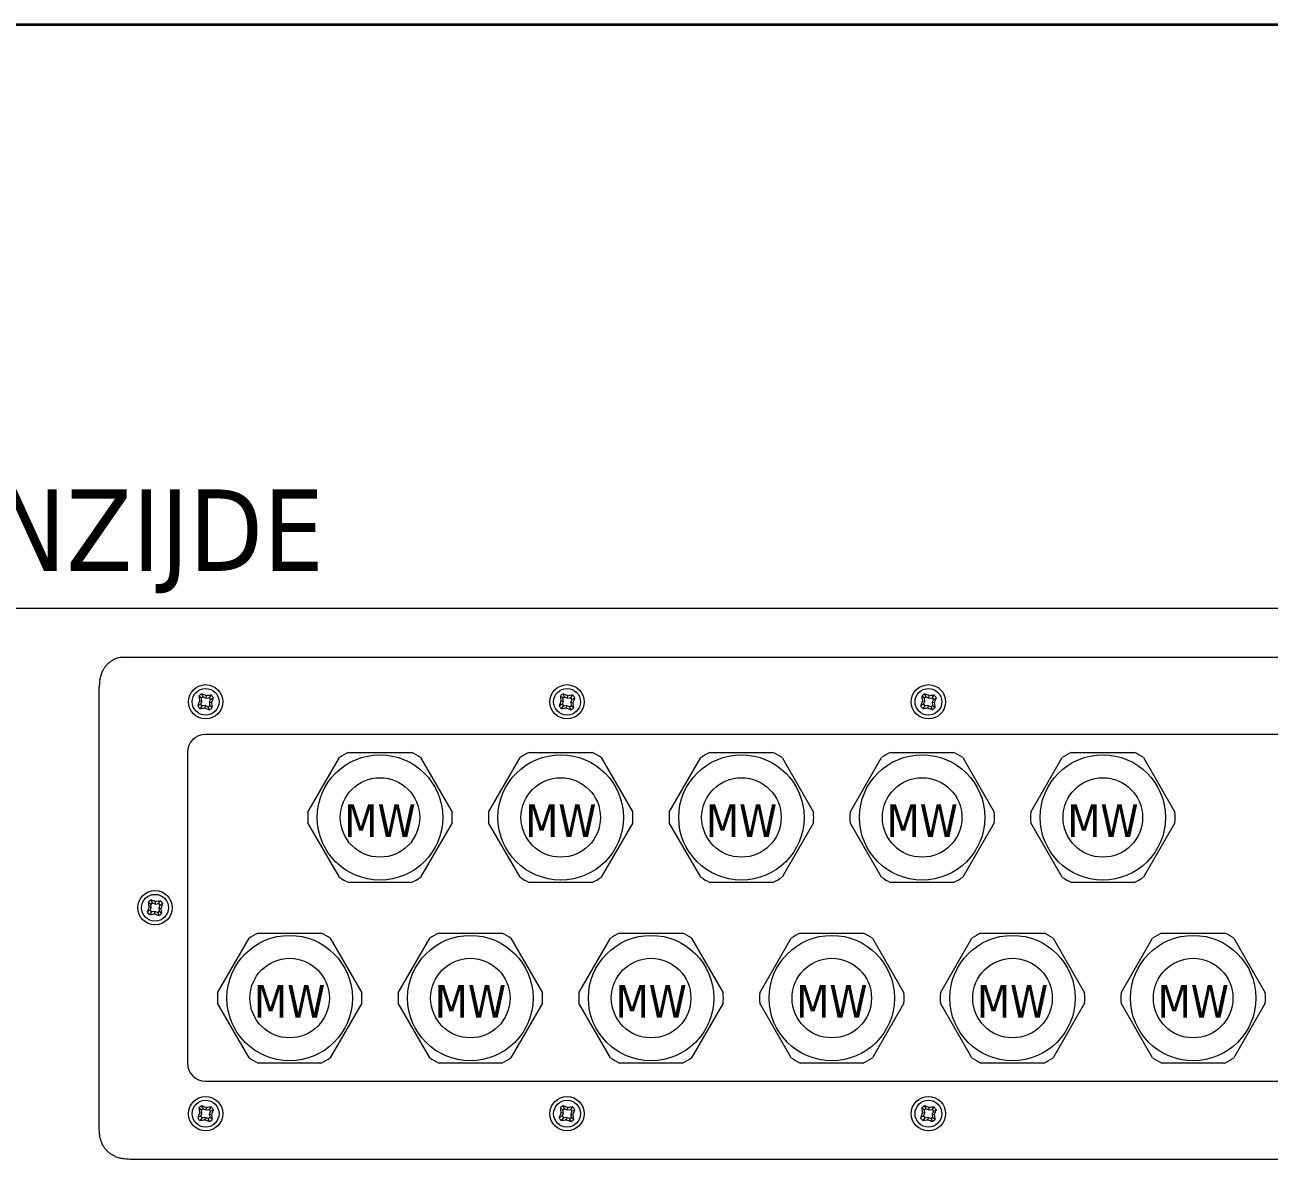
# Model space of a CAD drawing. Header units: millimetres. Extents: x 0 to 4000, y 0 to 2720.
# Drawn here: x 2449.7 to 2794, y 2400.8 to 2720 of the extents above; entities that cross this region are included whole.
import ezdxf
from ezdxf.enums import TextEntityAlignment as Align

# ---------------------------------------------------------------- set-up
doc = ezdxf.new("R2010")
doc.units = ezdxf.units.MM
for name, color, linetype, lineweight in [('EPLAN108', 5, 'Continuous', 5), ('EPLAN201', 73, 'Continuous', 5), ('EPLAN400', 5, 'Continuous', 5), ('EPLAN440', 73, 'Continuous', 5), ('EPLAN451', 73, 'Continuous', 5), ('EPLAN452', 73, 'Continuous', 5), ('EPLAN500', 7, 'Continuous', 5), ('EPLAN501', 7, 'Continuous', 5), ('EPLAN503', 7, 'Continuous', 5), ('EPLAN504', 7, 'Continuous', 5), ('KASTEN', 1, 'Continuous', 0), ('KASTMACRO-DETAIL', 1, 'Continuous', 0)]:
    doc.layers.add(name, color=color, linetype=linetype, lineweight=lineweight)
doc.styles.add('Tahoma', font='')
doc.styles.get('Tahoma').set_extended_font_data('Tahoma')

# ---------------------------------------------------------------- blocks, each defined once
blk = doc.blocks.new('EPLFRAME')
at = {"layer": 'EPLAN201', "linetype": 'Continuous', "lineweight": 35, "ltscale": 4}
blk.add_lwpolyline([(0, 0), (4000, 0), (4000, 2720), (0, 2720)], close=True, dxfattribs=at)
at = {"layer": 'EPLAN451', "color": 73, "style": 'Tahoma'}
for tag, p in [('14_10011', (927, 160)), ('14_10015', (927, 110)), ('14_10014', (927, 60)), ('14_10031', (2460, 60)), ('14_10156[1]', (3360, 58.28)), ('14_10000', (927, 10)), ('14_10027', (3475, 10))]:
    blk.add_attdef(tag, p, '', height=22.57, dxfattribs=at)
blk.add_attdef('14_10013', text='', height=22.57, dxfattribs=at).set_placement((2245, 10), align=Align.RIGHT)
at = {"layer": 'EPLAN452', "color": 73, "style": 'Tahoma'}
for tag, p, height in [('4_11011', (2530, 160), 22.57), ('4_11901[1]', (2497, 110), 22.57), ('4_11020', (2890, 60), 22.57), ('4_11042', (3850, 10), 31.61)]:
    blk.add_attdef(tag, p, '', height=height, dxfattribs=at)
blk = doc.blocks.new('EPLSYM_LibrarySPECIAL_Symbol11_Variant0_Placement8_5')
at = {"layer": 'EPLAN400', "color": 5, "style": 'Tahoma'}
blk.add_attdef('17_20010', text='', height=22.57, dxfattribs=at).set_placement((-1.5, -0.5), align=Align.BOTTOM_CENTER)
at = {"layer": 'EPLAN440', "color": 73, "style": 'Tahoma'}
blk.add_attdef('17_20300', text='', height=1.63, dxfattribs=at).set_placement((-1.5, -38), align=Align.BOTTOM_CENTER)
at = {"layer": 'EPLAN500', "color": 7, "style": 'Tahoma'}
blk.add_attdef('17_20027', text='', height=1.63, dxfattribs=at).set_placement((-1.5, -40.7), align=Align.BOTTOM_CENTER)
at = {"layer": 'EPLAN501', "color": 7, "style": 'Tahoma'}
blk.add_attdef('17_20011', text='', height=1.63, dxfattribs=at).set_placement((-1.5, -46.1), align=Align.BOTTOM_CENTER)
at = {"layer": 'EPLAN503', "color": 7, "style": 'Tahoma'}
blk.add_attdef('17_20024', text='', height=1.63, dxfattribs=at).set_placement((-1.5, -48.8), align=Align.BOTTOM_CENTER)
at = {"layer": 'EPLAN504', "color": 7, "style": 'Tahoma'}
blk.add_attdef('17_20901[1]', text='', height=1.63, dxfattribs=at).set_placement((-1.5, -43.4), align=Align.BOTTOM_CENTER)

msp = doc.modelspace()

# ---------------------------------------------------------------- linework, layer by layer
at = {"layer": 'KASTEN', "color": 1, "linetype": 'Continuous'}
for p, q in [((1852.06, 2558.57), (3047.45, 2558.57)), ((2476.75, 2544.94), (3022.77, 2544.94)), ((2470.3, 2414.45), (2470.3, 2536.79)), ((2999.76, 2523.62), (2499.76, 2523.62)), ((2494.76, 2518.62), (2494.76, 2432.62)), ((2499.76, 2427.62), (2999.76, 2427.62)), ((3020.73, 2405.96), (2478.79, 2405.96))]:
    msp.add_line(p, q, dxfattribs=at)
at = {"layer": 'KASTEN', "linetype": 'Continuous', "ltscale": 9.15}
for p, q in [((2498.61, 2533.59), (2497.9, 2534.21)), ((2499.09, 2533.96), (2498.68, 2534.8)), ((2499.09, 2533.96), (2499.88, 2533.64)), ((2499.88, 2533.64), (2499.97, 2534.3)), ((2499.88, 2533.64), (2500.73, 2533.75)), ((2500.73, 2533.75), (2501.34, 2534.46)), ((2500.73, 2533.75), (2501.1, 2533.28)), ((2501.1, 2533.28), (2501.94, 2533.69)), ((2598.61, 2533.59), (2597.9, 2534.21)), ((2599.09, 2533.96), (2598.68, 2534.8)), ((2599.09, 2533.96), (2599.88, 2533.64)), ((2599.88, 2533.64), (2599.97, 2534.3)), ((2599.88, 2533.64), (2600.73, 2533.75)), ((2600.73, 2533.75), (2601.34, 2534.46)), ((2600.73, 2533.75), (2601.1, 2533.28)), ((2601.1, 2533.28), (2601.94, 2533.69)), ((2698.61, 2533.59), (2697.9, 2534.21)), ((2699.09, 2533.96), (2698.68, 2534.8)), ((2699.09, 2533.96), (2699.88, 2533.64)), ((2699.88, 2533.64), (2699.97, 2534.3)), ((2699.88, 2533.64), (2700.73, 2533.75)), ((2700.73, 2533.75), (2701.34, 2534.46)), ((2700.73, 2533.75), (2701.1, 2533.28)), ((2701.1, 2533.28), (2701.94, 2533.69)), ((2498.41, 2531.95), (2497.57, 2531.54)), ((2498.73, 2532.75), (2498.07, 2532.83)), ((2498.77, 2531.48), (2498.16, 2530.77)), ((2498.41, 2531.95), (2498.73, 2532.75)), ((2498.73, 2532.75), (2498.61, 2533.59)), ((2499.62, 2531.6), (2498.77, 2531.48)), ((2499.62, 2531.6), (2499.54, 2530.94)), ((2500.41, 2531.27), (2499.62, 2531.6)), ((2500.41, 2531.27), (2500.83, 2530.43)), ((2501.1, 2533.28), (2500.77, 2532.49)), ((2500.77, 2532.49), (2500.89, 2531.64)), ((2500.77, 2532.49), (2501.43, 2532.4)), ((2500.89, 2531.64), (2501.6, 2531.03)), ((2598.41, 2531.95), (2597.57, 2531.54)), ((2598.73, 2532.75), (2598.07, 2532.83)), ((2598.77, 2531.48), (2598.16, 2530.77)), ((2598.41, 2531.95), (2598.73, 2532.75)), ((2598.73, 2532.75), (2598.61, 2533.59)), ((2599.62, 2531.6), (2598.77, 2531.48)), ((2599.62, 2531.6), (2599.54, 2530.94)), ((2600.41, 2531.27), (2599.62, 2531.6)), ((2600.41, 2531.27), (2600.83, 2530.43)), ((2601.1, 2533.28), (2600.77, 2532.49)), ((2600.77, 2532.49), (2600.89, 2531.64)), ((2600.77, 2532.49), (2601.43, 2532.4)), ((2600.89, 2531.64), (2601.6, 2531.03)), ((2698.41, 2531.95), (2697.57, 2531.54)), ((2698.73, 2532.75), (2698.07, 2532.83)), ((2698.77, 2531.48), (2698.16, 2530.77)), ((2698.41, 2531.95), (2698.73, 2532.75)), ((2698.73, 2532.75), (2698.61, 2533.59)), ((2699.62, 2531.6), (2698.77, 2531.48)), ((2699.62, 2531.6), (2699.54, 2530.94)), ((2700.41, 2531.27), (2699.62, 2531.6)), ((2700.41, 2531.27), (2700.83, 2530.43)), ((2701.1, 2533.28), (2700.77, 2532.49)), ((2700.77, 2532.49), (2700.89, 2531.64)), ((2700.77, 2532.49), (2701.43, 2532.4)), ((2700.89, 2531.64), (2701.6, 2531.03)), ((2484.59, 2476.56), (2483.86, 2477.15)), ((2484.73, 2475.72), (2484.06, 2475.78)), ((2484.43, 2474.92), (2484.73, 2475.72)), ((2484.73, 2475.72), (2484.59, 2476.56)), ((2485.05, 2476.94), (2484.61, 2477.77)), ((2485.05, 2476.94), (2485.85, 2476.64)), ((2485.85, 2476.64), (2485.92, 2477.3)), ((2485.85, 2476.64), (2486.7, 2476.78)), ((2486.7, 2476.78), (2487.29, 2477.51)), ((2486.7, 2476.78), (2487.08, 2476.32)), ((2487.08, 2476.32), (2486.78, 2475.52)), ((2486.78, 2475.52), (2487.44, 2475.45)), ((2486.78, 2475.52), (2486.92, 2474.67)), ((2487.08, 2476.32), (2487.9, 2476.76)), ((2484.43, 2474.92), (2483.6, 2474.48)), ((2484.81, 2474.45), (2484.22, 2473.72)), ((2485.65, 2474.59), (2484.81, 2474.45)), ((2485.65, 2474.59), (2485.59, 2473.93)), ((2486.45, 2474.29), (2485.65, 2474.59)), ((2486.45, 2474.29), (2486.89, 2473.46)), ((2486.92, 2474.67), (2487.64, 2474.08)), ((2498.61, 2419.59), (2497.9, 2420.21)), ((2499.09, 2419.96), (2498.68, 2420.8)), ((2499.88, 2419.64), (2499.97, 2420.3)), ((2500.73, 2419.75), (2501.34, 2420.46)), ((2598.61, 2419.59), (2597.9, 2420.21)), ((2599.09, 2419.96), (2598.68, 2420.8)), ((2599.88, 2419.64), (2599.97, 2420.3)), ((2600.73, 2419.75), (2601.34, 2420.46)), ((2698.61, 2419.59), (2697.9, 2420.21)), ((2699.09, 2419.96), (2698.68, 2420.8)), ((2699.88, 2419.64), (2699.97, 2420.3)), ((2700.73, 2419.75), (2701.34, 2420.46)), ((2498.41, 2417.95), (2497.57, 2417.54)), ((2498.73, 2418.75), (2498.07, 2418.83)), ((2498.77, 2417.48), (2498.16, 2416.77)), ((2498.41, 2417.95), (2498.73, 2418.75)), ((2498.73, 2418.75), (2498.61, 2419.59)), ((2499.62, 2417.6), (2498.77, 2417.48)), ((2499.09, 2419.96), (2499.88, 2419.64)), ((2499.62, 2417.6), (2499.54, 2416.94)), ((2500.41, 2417.27), (2499.62, 2417.6)), ((2499.88, 2419.64), (2500.73, 2419.75)), ((2500.41, 2417.27), (2500.83, 2416.43)), ((2500.73, 2419.75), (2501.1, 2419.28)), ((2501.1, 2419.28), (2500.77, 2418.49)), ((2500.77, 2418.49), (2500.89, 2417.64)), ((2500.77, 2418.49), (2501.43, 2418.4)), ((2500.89, 2417.64), (2501.6, 2417.03)), ((2501.1, 2419.28), (2501.94, 2419.69)), ((2598.41, 2417.95), (2597.57, 2417.54)), ((2598.73, 2418.75), (2598.07, 2418.83)), ((2598.77, 2417.48), (2598.16, 2416.77)), ((2598.41, 2417.95), (2598.73, 2418.75)), ((2598.73, 2418.75), (2598.61, 2419.59)), ((2599.62, 2417.6), (2598.77, 2417.48)), ((2599.09, 2419.96), (2599.88, 2419.64)), ((2599.62, 2417.6), (2599.54, 2416.94)), ((2600.41, 2417.27), (2599.62, 2417.6)), ((2599.88, 2419.64), (2600.73, 2419.75)), ((2600.41, 2417.27), (2600.83, 2416.43)), ((2600.73, 2419.75), (2601.1, 2419.28)), ((2601.1, 2419.28), (2600.77, 2418.49)), ((2600.77, 2418.49), (2600.89, 2417.64)), ((2600.77, 2418.49), (2601.43, 2418.4)), ((2600.89, 2417.64), (2601.6, 2417.03)), ((2601.1, 2419.28), (2601.94, 2419.69)), ((2698.41, 2417.95), (2697.57, 2417.54)), ((2698.73, 2418.75), (2698.07, 2418.83)), ((2698.77, 2417.48), (2698.16, 2416.77)), ((2698.41, 2417.95), (2698.73, 2418.75)), ((2698.73, 2418.75), (2698.61, 2419.59)), ((2699.62, 2417.6), (2698.77, 2417.48)), ((2699.09, 2419.96), (2699.88, 2419.64)), ((2699.62, 2417.6), (2699.54, 2416.94)), ((2700.41, 2417.27), (2699.62, 2417.6)), ((2699.88, 2419.64), (2700.73, 2419.75)), ((2700.41, 2417.27), (2700.83, 2416.43)), ((2700.73, 2419.75), (2701.1, 2419.28)), ((2701.1, 2419.28), (2700.77, 2418.49)), ((2700.77, 2418.49), (2700.89, 2417.64)), ((2700.77, 2418.49), (2701.43, 2418.4)), ((2700.89, 2417.64), (2701.6, 2417.03)), ((2701.1, 2419.28), (2701.94, 2419.69))]:
    msp.add_line(p, q, dxfattribs=at)
at = {"layer": 'KASTEN', "color": 1, "linetype": 'Continuous'}
for points in [[(2476.75, 2544.94), (2476.56, 2544.92), (2476.36, 2544.9), (2476.17, 2544.87), (2475.98, 2544.85), (2475.79, 2544.82), (2475.6, 2544.78), (2475.41, 2544.73), (2475.23, 2544.68), (2475.04, 2544.62), (2474.86, 2544.55), (2474.68, 2544.47), (2474.51, 2544.39), (2474.33, 2544.3), (2474.16, 2544.2), (2473.99, 2544.1), (2473.82, 2543.99), (2473.65, 2543.88), (2473.49, 2543.77), (2473.33, 2543.65), (2473.17, 2543.53), (2473.02, 2543.4), (2472.87, 2543.27), (2472.72, 2543.14), (2472.58, 2543), (2472.44, 2542.86), (2472.3, 2542.71), (2472.17, 2542.55), (2472.04, 2542.39), (2471.91, 2542.22), (2471.79, 2542.04), (2471.66, 2541.85), (2471.54, 2541.65), (2471.41, 2541.44), (2471.29, 2541.21), (2471.17, 2540.98), (2471.05, 2540.72), (2470.94, 2540.46), (2470.84, 2540.18), (2470.74, 2539.89), (2470.66, 2539.59), (2470.59, 2539.27), (2470.53, 2538.94), (2470.48, 2538.59), (2470.43, 2538.24), (2470.39, 2537.89), (2470.36, 2537.52), (2470.33, 2537.16), (2470.3, 2536.79)], [(2478.79, 2405.96), (2478.42, 2405.99), (2478.05, 2406.02), (2477.69, 2406.05), (2477.33, 2406.09), (2476.98, 2406.13), (2476.64, 2406.19), (2476.31, 2406.25), (2475.99, 2406.32), (2475.69, 2406.4), (2475.39, 2406.49), (2475.12, 2406.6), (2474.85, 2406.71), (2474.6, 2406.82), (2474.36, 2406.94), (2474.14, 2407.07), (2473.92, 2407.19), (2473.72, 2407.32), (2473.53, 2407.44), (2473.35, 2407.57), (2473.18, 2407.7), (2473.02, 2407.83), (2472.87, 2407.96), (2472.72, 2408.1), (2472.58, 2408.23), (2472.44, 2408.38), (2472.3, 2408.53), (2472.17, 2408.68), (2472.04, 2408.84), (2471.91, 2409.01), (2471.79, 2409.19), (2471.66, 2409.38), (2471.54, 2409.58), (2471.41, 2409.79), (2471.29, 2410.02), (2471.17, 2410.26), (2471.05, 2410.51), (2470.94, 2410.77), (2470.84, 2411.05), (2470.74, 2411.34), (2470.66, 2411.65), (2470.59, 2411.97), (2470.53, 2412.3), (2470.48, 2412.64), (2470.43, 2412.99), (2470.39, 2413.35), (2470.36, 2413.71), (2470.33, 2414.08), (2470.3, 2414.45)]]:
    msp.add_lwpolyline(points, dxfattribs=at)
at = {"layer": 'KASTEN', "linetype": 'Continuous', "ltscale": 9.15}
for centre, radius in [((2499.75, 2532.62), 4.75), ((2599.75, 2532.62), 4.75), ((2699.75, 2532.62), 4.75), ((2499.75, 2532.62), 3.71), ((2599.75, 2532.62), 3.71), ((2699.75, 2532.62), 3.71), ((2485.75, 2475.62), 4.75), ((2485.75, 2475.62), 3.71), ((2499.75, 2418.62), 4.75), ((2499.75, 2418.62), 3.71), ((2599.75, 2418.62), 4.75), ((2599.75, 2418.62), 3.71), ((2699.75, 2418.62), 4.75), ((2699.75, 2418.62), 3.71)]:
    msp.add_circle(centre, radius, dxfattribs=at)
for centre, radius, start, end in [((2499.75, 2532.62), 2.44, 116.2341, 139.308), ((2568.03, 2541.94), 70.55, 186.2975, 187.4222), ((2499.75, 2532.62), 1.5, 116.2341, 139.308), ((2473.67, 2468.83), 70.55, 68.1199, 69.2446), ((2509.08, 2464.32), 70.57, 96.2977, 97.4221), ((2462.77, 2503.96), 49.18, 37.2034, 38.3386), ((2435.95, 2558.7), 70.56, 338.12, 339.2444), ((2599.75, 2532.62), 2.44, 116.2341, 139.308), ((2668.03, 2541.94), 70.55, 186.2975, 187.4222), ((2599.75, 2532.62), 1.5, 116.2341, 139.308), ((2573.67, 2468.83), 70.55, 68.1199, 69.2446), ((2609.08, 2464.32), 70.57, 96.2977, 97.4221), ((2562.77, 2503.96), 49.18, 37.2034, 38.3386), ((2535.95, 2558.7), 70.56, 338.12, 339.2444), ((2699.75, 2532.62), 2.44, 116.2341, 139.308), ((2768.03, 2541.94), 70.55, 186.2975, 187.4222), ((2699.75, 2532.62), 1.5, 116.2341, 139.308), ((2673.67, 2468.83), 70.55, 68.1199, 69.2446), ((2709.08, 2464.32), 70.57, 96.2977, 97.4221), ((2662.77, 2503.96), 49.18, 37.2034, 38.3386), ((2635.95, 2558.7), 70.56, 338.12, 339.2444), ((2563.55, 2506.53), 70.56, 158.12, 159.2445), ((2499.75, 2532.62), 2.44, 206.2341, 229.308), ((2490.43, 2600.87), 70.52, 276.2973, 277.4223), ((2499.75, 2532.62), 1.5, 206.2341, 229.308), ((2525.84, 2596.43), 70.57, 248.1201, 249.2444), ((2499.75, 2532.62), 1.5, 296.2341, 319.308), ((2499.75, 2532.62), 2.44, 296.2341, 319.308), ((2431.49, 2523.29), 70.54, 6.2974, 7.4222), ((2663.55, 2506.53), 70.56, 158.12, 159.2445), ((2599.75, 2532.62), 2.44, 206.2341, 229.308), ((2590.43, 2600.87), 70.52, 276.2973, 277.4223), ((2599.75, 2532.62), 1.5, 206.2341, 229.308), ((2625.84, 2596.43), 70.57, 248.1201, 249.2444), ((2599.75, 2532.62), 1.5, 296.2341, 319.308), ((2599.75, 2532.62), 2.44, 296.2341, 319.308), ((2531.49, 2523.29), 70.54, 6.2974, 7.4222), ((2763.55, 2506.53), 70.56, 158.12, 159.2445), ((2699.75, 2532.62), 2.44, 206.2341, 229.308), ((2690.43, 2600.87), 70.52, 276.2973, 277.4223), ((2699.75, 2532.62), 1.5, 206.2341, 229.308), ((2725.84, 2596.43), 70.57, 248.1201, 249.2444), ((2699.75, 2532.62), 1.5, 296.2341, 319.308), ((2699.75, 2532.62), 2.44, 296.2341, 319.308), ((2631.49, 2523.29), 70.54, 6.2974, 7.4222), ((2550.28, 2451.39), 70.56, 159.7768, 160.9012), ((2485.75, 2475.62), 2.44, 117.8909, 140.9648), ((2553.73, 2486.91), 70.55, 187.9543, 189.079), ((2485.75, 2475.62), 1.5, 117.8909, 140.9648), ((2461.53, 2411.1), 70.55, 69.7767, 70.9013), ((2497.05, 2407.62), 70.57, 97.9545, 99.0788), ((2449.61, 2445.9), 49.18, 38.8602, 39.9954), ((2421.22, 2499.84), 70.56, 339.7768, 340.9012), ((2417.78, 2464.32), 70.54, 7.9542, 9.079), ((2485.75, 2475.62), 2.44, 207.8909, 230.9647), ((2474.46, 2543.57), 70.52, 277.954, 279.0791), ((2485.75, 2475.62), 1.5, 207.8909, 230.9648), ((2509.98, 2540.15), 70.57, 249.7769, 250.9012), ((2485.75, 2475.62), 1.5, 297.8909, 320.9648), ((2485.75, 2475.62), 2.44, 297.8909, 320.9648), ((2499.75, 2418.62), 2.44, 116.2341, 139.308), ((2568.03, 2427.94), 70.55, 186.2975, 187.4222), ((2473.67, 2354.83), 70.55, 68.1199, 69.2446), ((2509.08, 2350.32), 70.57, 96.2977, 97.4221), ((2462.77, 2389.96), 49.18, 37.2034, 38.3386), ((2599.75, 2418.62), 2.44, 116.2341, 139.308), ((2668.03, 2427.94), 70.55, 186.2975, 187.4222), ((2573.67, 2354.83), 70.55, 68.1199, 69.2446), ((2609.08, 2350.32), 70.57, 96.2977, 97.4221), ((2562.77, 2389.96), 49.18, 37.2034, 38.3386), ((2699.75, 2418.62), 2.44, 116.2341, 139.308), ((2768.03, 2427.94), 70.55, 186.2975, 187.4222), ((2673.67, 2354.83), 70.55, 68.1199, 69.2446), ((2709.08, 2350.32), 70.57, 96.2977, 97.4221), ((2662.77, 2389.96), 49.18, 37.2034, 38.3386), ((2563.55, 2392.53), 70.56, 158.12, 159.2445), ((2499.75, 2418.62), 2.44, 206.2341, 229.308), ((2490.43, 2486.87), 70.52, 276.2973, 277.4223), ((2499.75, 2418.62), 1.5, 206.2341, 229.308), ((2499.75, 2418.62), 1.5, 116.2341, 139.308), ((2525.84, 2482.43), 70.57, 248.1201, 249.2444), ((2499.75, 2418.62), 1.5, 296.2341, 319.308), ((2499.75, 2418.62), 2.44, 296.2341, 319.308), ((2435.95, 2444.7), 70.56, 338.12, 339.2444), ((2431.49, 2409.29), 70.54, 6.2974, 7.4222), ((2663.55, 2392.53), 70.56, 158.12, 159.2445), ((2599.75, 2418.62), 2.44, 206.2341, 229.308), ((2590.43, 2486.87), 70.52, 276.2973, 277.4223), ((2599.75, 2418.62), 1.5, 206.2341, 229.308), ((2599.75, 2418.62), 1.5, 116.2341, 139.308), ((2625.84, 2482.43), 70.57, 248.1201, 249.2444), ((2599.75, 2418.62), 1.5, 296.2341, 319.308), ((2599.75, 2418.62), 2.44, 296.2341, 319.308), ((2535.95, 2444.7), 70.56, 338.12, 339.2444), ((2531.49, 2409.29), 70.54, 6.2974, 7.4222), ((2763.55, 2392.53), 70.56, 158.12, 159.2445), ((2699.75, 2418.62), 2.44, 206.2341, 229.308), ((2690.43, 2486.87), 70.52, 276.2973, 277.4223), ((2699.75, 2418.62), 1.5, 206.2341, 229.308), ((2699.75, 2418.62), 1.5, 116.2341, 139.308), ((2725.84, 2482.43), 70.57, 248.1201, 249.2444), ((2699.75, 2418.62), 1.5, 296.2341, 319.308), ((2699.75, 2418.62), 2.44, 296.2341, 319.308), ((2635.95, 2444.7), 70.56, 338.12, 339.2444), ((2631.49, 2409.29), 70.54, 6.2974, 7.4222)]:
    msp.add_arc(centre, radius, start, end, dxfattribs=at)
at = {"layer": 'KASTEN', "color": 1, "linetype": 'Continuous'}
for centre, start, end in [((2499.76, 2518.62), 90, 180), ((2499.76, 2432.62), 180, 270)]:
    msp.add_arc(centre, 5, start, end, dxfattribs=at)
at = {"layer": 'KASTMACRO-DETAIL'}
for p, q in [((2528.05, 2502.07), (2536.77, 2517.17)), ((2539.28, 2518.62), (2556.72, 2518.62)), ((2559.23, 2517.17), (2567.95, 2502.07)), ((2578.05, 2502.07), (2586.77, 2517.17)), ((2589.28, 2518.62), (2606.72, 2518.62)), ((2609.23, 2517.17), (2617.95, 2502.07)), ((2628.05, 2502.07), (2636.77, 2517.17)), ((2639.28, 2518.62), (2656.72, 2518.62)), ((2659.23, 2517.17), (2667.95, 2502.07)), ((2678.05, 2502.07), (2686.77, 2517.17)), ((2689.28, 2518.62), (2706.72, 2518.62)), ((2709.23, 2517.17), (2717.95, 2502.07)), ((2728.05, 2502.07), (2736.77, 2517.17)), ((2739.28, 2518.62), (2756.72, 2518.62)), ((2759.23, 2517.17), (2767.95, 2502.07)), ((2536.77, 2484.07), (2528.05, 2499.17)), ((2567.95, 2499.17), (2559.23, 2484.07)), ((2586.77, 2484.07), (2578.05, 2499.17)), ((2617.95, 2499.17), (2609.23, 2484.07)), ((2636.77, 2484.07), (2628.05, 2499.17)), ((2667.95, 2499.17), (2659.23, 2484.07)), ((2686.77, 2484.07), (2678.05, 2499.17)), ((2717.95, 2499.17), (2709.23, 2484.07)), ((2736.77, 2484.07), (2728.05, 2499.17)), ((2767.95, 2499.17), (2759.23, 2484.07)), ((2556.72, 2482.62), (2539.28, 2482.62)), ((2606.72, 2482.62), (2589.28, 2482.62)), ((2656.72, 2482.62), (2639.28, 2482.62)), ((2706.72, 2482.62), (2689.28, 2482.62)), ((2756.72, 2482.62), (2739.28, 2482.62)), ((2514.28, 2468.62), (2531.72, 2468.62)), ((2564.28, 2468.62), (2581.72, 2468.62)), ((2614.28, 2468.62), (2631.72, 2468.62)), ((2664.28, 2468.62), (2681.72, 2468.62)), ((2714.28, 2468.62), (2731.72, 2468.62)), ((2764.28, 2468.62), (2781.72, 2468.62)), ((2503.05, 2452.07), (2511.77, 2467.17)), ((2534.23, 2467.17), (2542.95, 2452.07)), ((2553.05, 2452.07), (2561.77, 2467.17)), ((2584.23, 2467.17), (2592.95, 2452.07)), ((2603.05, 2452.07), (2611.77, 2467.17)), ((2634.23, 2467.17), (2642.95, 2452.07)), ((2653.05, 2452.07), (2661.77, 2467.17)), ((2684.23, 2467.17), (2692.95, 2452.07)), ((2703.05, 2452.07), (2711.77, 2467.17)), ((2734.23, 2467.17), (2742.95, 2452.07)), ((2753.05, 2452.07), (2761.77, 2467.17)), ((2784.23, 2467.17), (2792.95, 2452.07)), ((2511.77, 2434.07), (2503.05, 2449.17)), ((2542.95, 2449.17), (2534.23, 2434.07)), ((2561.77, 2434.07), (2553.05, 2449.17)), ((2592.95, 2449.17), (2584.23, 2434.07)), ((2611.77, 2434.07), (2603.05, 2449.17)), ((2642.95, 2449.17), (2634.23, 2434.07)), ((2661.77, 2434.07), (2653.05, 2449.17)), ((2692.95, 2449.17), (2684.23, 2434.07)), ((2711.77, 2434.07), (2703.05, 2449.17)), ((2742.95, 2449.17), (2734.23, 2434.07)), ((2761.77, 2434.07), (2753.05, 2449.17)), ((2792.95, 2449.17), (2784.23, 2434.07)), ((2531.72, 2432.62), (2514.28, 2432.62)), ((2581.72, 2432.62), (2564.28, 2432.62)), ((2631.72, 2432.62), (2614.28, 2432.62)), ((2681.72, 2432.62), (2664.28, 2432.62)), ((2731.72, 2432.62), (2714.28, 2432.62)), ((2781.72, 2432.62), (2764.28, 2432.62))]:
    msp.add_line(p, q, dxfattribs=at)
for centre in [(2548, 2500.62), (2598, 2500.62), (2648, 2500.62), (2698, 2500.62), (2748, 2500.62), (2523, 2450.62), (2573, 2450.62), (2623, 2450.62), (2673, 2450.62), (2723, 2450.62), (2773, 2450.62)]:
    msp.add_circle(centre, 17.35, dxfattribs=at)
at = {"layer": 'KASTMACRO-DETAIL', "ltscale": 4}
for centre in [(2548, 2500.62), (2598, 2500.62), (2648, 2500.62), (2698, 2500.62), (2748, 2500.62), (2523, 2450.62), (2573, 2450.62), (2623, 2450.62), (2673, 2450.62), (2723, 2450.62), (2773, 2450.62)]:
    msp.add_circle(centre, 11, dxfattribs=at)
at = {"layer": 'KASTMACRO-DETAIL'}
for centre, start, end in [((2548, 2500.62), 115.8419, 124.1581), ((2548, 2500.62), 55.8419, 64.1581), ((2598, 2500.62), 115.8419, 124.1581), ((2598, 2500.62), 55.8419, 64.1581), ((2648, 2500.62), 115.8419, 124.1581), ((2648, 2500.62), 55.8419, 64.1581), ((2698, 2500.62), 115.8419, 124.1581), ((2698, 2500.62), 55.8419, 64.1581), ((2748, 2500.62), 115.8419, 124.1581), ((2748, 2500.62), 55.8419, 64.1581), ((2548, 2500.62), 175.8419, 184.1581), ((2548, 2500.62), 355.8419, 4.1581), ((2598, 2500.62), 175.8419, 184.1581), ((2598, 2500.62), 355.8419, 4.1581), ((2648, 2500.62), 175.8419, 184.1581), ((2648, 2500.62), 355.8419, 4.1581), ((2698, 2500.62), 175.8419, 184.1581), ((2698, 2500.62), 355.8419, 4.1581), ((2748, 2500.62), 175.8419, 184.1581), ((2748, 2500.62), 355.8419, 4.1581), ((2548, 2500.62), 235.8419, 244.1581), ((2548, 2500.62), 295.8419, 304.1581), ((2598, 2500.62), 235.8419, 244.1581), ((2598, 2500.62), 295.8419, 304.1581), ((2648, 2500.62), 235.8419, 244.1581), ((2648, 2500.62), 295.8419, 304.1581), ((2698, 2500.62), 235.8419, 244.1581), ((2698, 2500.62), 295.8419, 304.1581), ((2748, 2500.62), 235.8419, 244.1581), ((2748, 2500.62), 295.8419, 304.1581), ((2523, 2450.62), 115.8419, 124.1581), ((2523, 2450.62), 55.8419, 64.1581), ((2573, 2450.62), 115.8419, 124.1581), ((2573, 2450.62), 55.8419, 64.1581), ((2623, 2450.62), 115.8419, 124.1581), ((2623, 2450.62), 55.8419, 64.1581), ((2673, 2450.62), 115.8419, 124.1581), ((2673, 2450.62), 55.8419, 64.1581), ((2723, 2450.62), 115.8419, 124.1581), ((2723, 2450.62), 55.8419, 64.1581), ((2773, 2450.62), 115.8419, 124.1581), ((2773, 2450.62), 55.8419, 64.1581), ((2523, 2450.62), 175.8419, 184.1581), ((2523, 2450.62), 355.8419, 4.1581), ((2573, 2450.62), 175.8419, 184.1581), ((2573, 2450.62), 355.8419, 4.1581), ((2623, 2450.62), 175.8419, 184.1581), ((2623, 2450.62), 355.8419, 4.1581), ((2673, 2450.62), 175.8419, 184.1581), ((2673, 2450.62), 355.8419, 4.1581), ((2723, 2450.62), 175.8419, 184.1581), ((2723, 2450.62), 355.8419, 4.1581), ((2773, 2450.62), 175.8419, 184.1581), ((2773, 2450.62), 355.8419, 4.1581), ((2523, 2450.62), 235.8419, 244.1581), ((2523, 2450.62), 295.8419, 304.1581), ((2573, 2450.62), 235.8419, 244.1581), ((2573, 2450.62), 295.8419, 304.1581), ((2623, 2450.62), 235.8419, 244.1581), ((2623, 2450.62), 295.8419, 304.1581), ((2673, 2450.62), 235.8419, 244.1581), ((2673, 2450.62), 295.8419, 304.1581), ((2723, 2450.62), 235.8419, 244.1581), ((2723, 2450.62), 295.8419, 304.1581), ((2773, 2450.62), 235.8419, 244.1581), ((2773, 2450.62), 295.8419, 304.1581)]:
    msp.add_arc(centre, 20, start, end, dxfattribs=at)

# ---------------------------------------------------------------- block references
msp.add_blockref('EPLFRAME', (0, 0))
ref = msp.add_blockref('EPLSYM_LibrarySPECIAL_Symbol11_Variant0_Placement8_5', (1850, 2560))
ref.add_attrib('17_20010', 'BOVENZIJDE', dxfattribs={"layer": 'EPLAN400', "color": 5, "height": 22.575, "style": 'Tahoma'}).set_placement((2449.74, 2562.07), align=Align.BOTTOM_CENTER)

# ---------------------------------------------------------------- texts
at = {"layer": 'EPLAN108', "color": 5, "style": 'Tahoma'}
for p in [(2548, 2499.71), (2598, 2499.71), (2648, 2499.71), (2698, 2499.71), (2748, 2499.71), (2523, 2449.71), (2573, 2449.71), (2623, 2449.71), (2673, 2449.71), (2723, 2449.71), (2773, 2449.71)]:
    msp.add_text('MW', height=9.03, dxfattribs=at).set_placement(p, align=Align.MIDDLE_CENTER)

doc.saveas('drawing.dxf')
